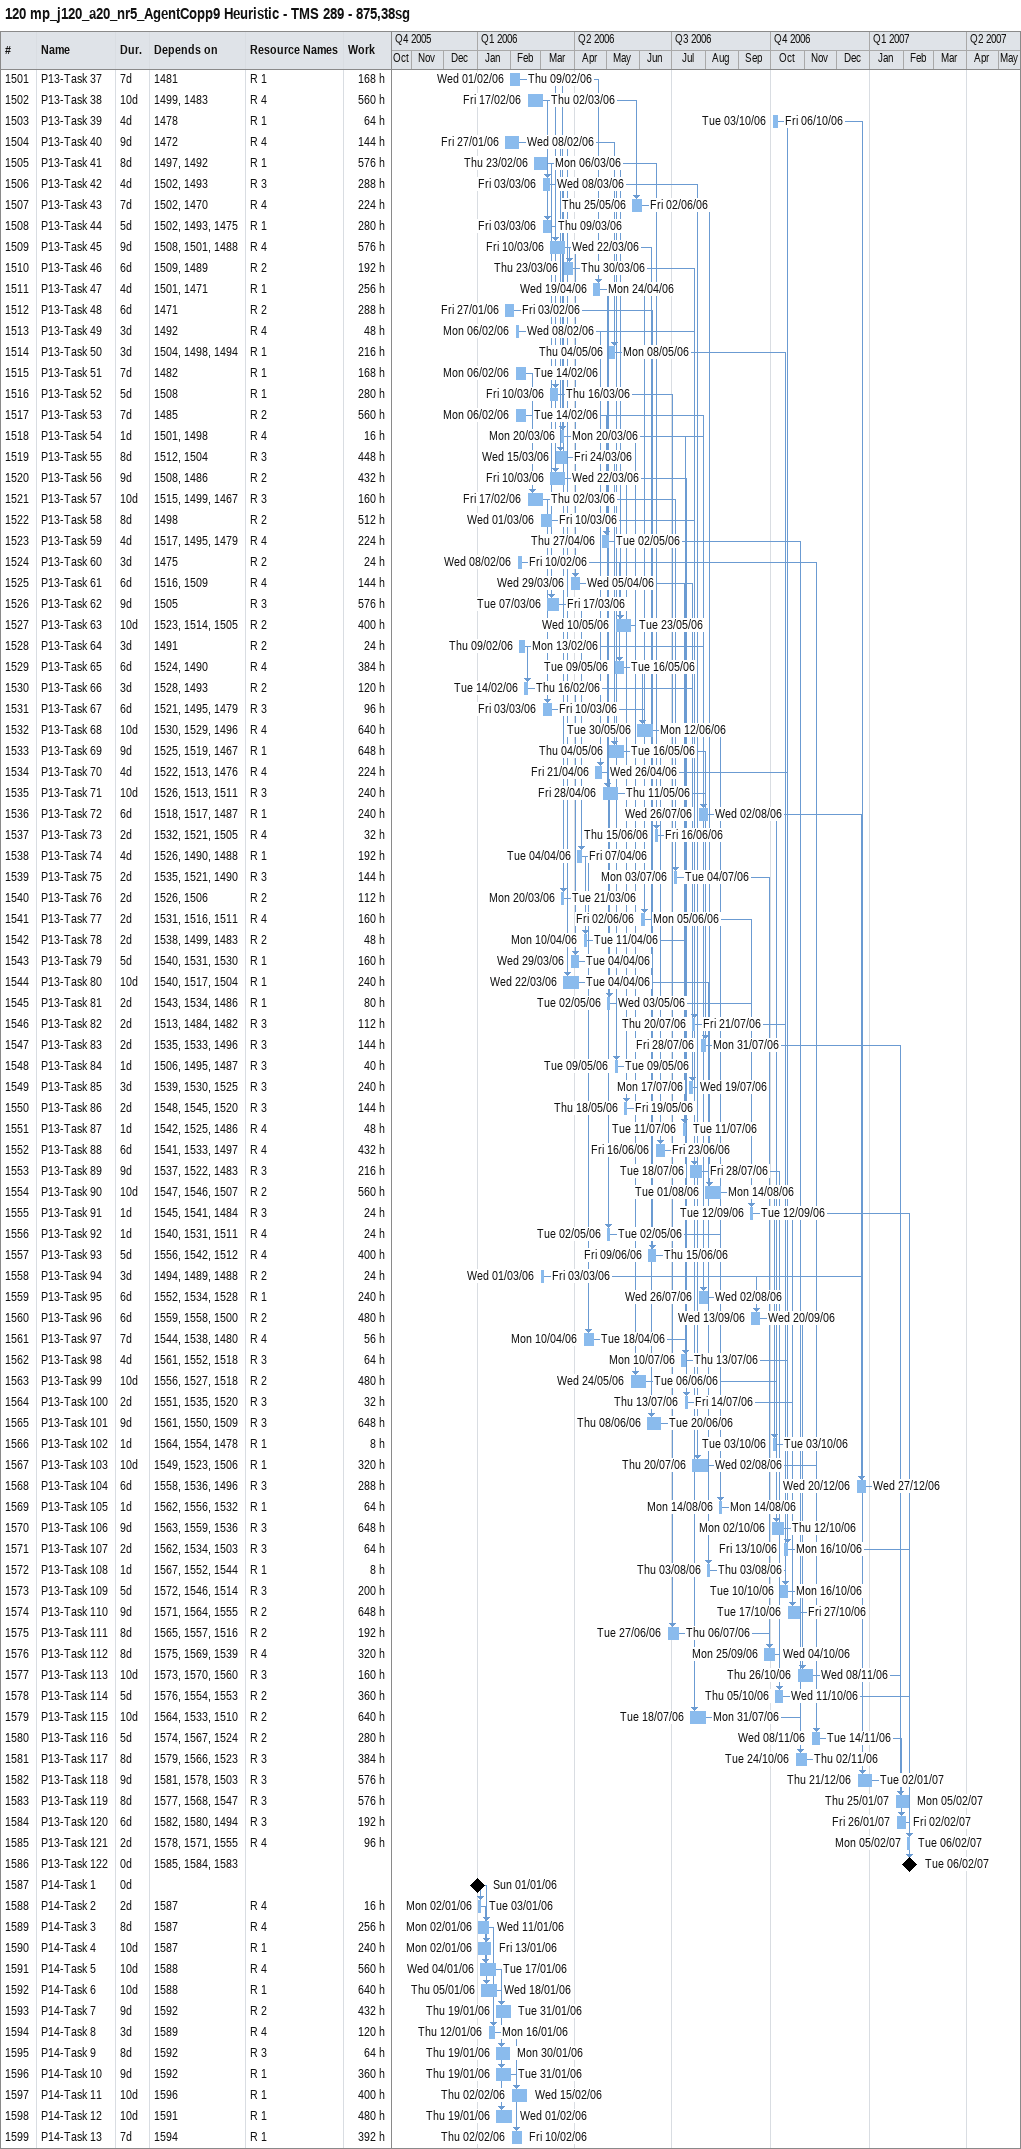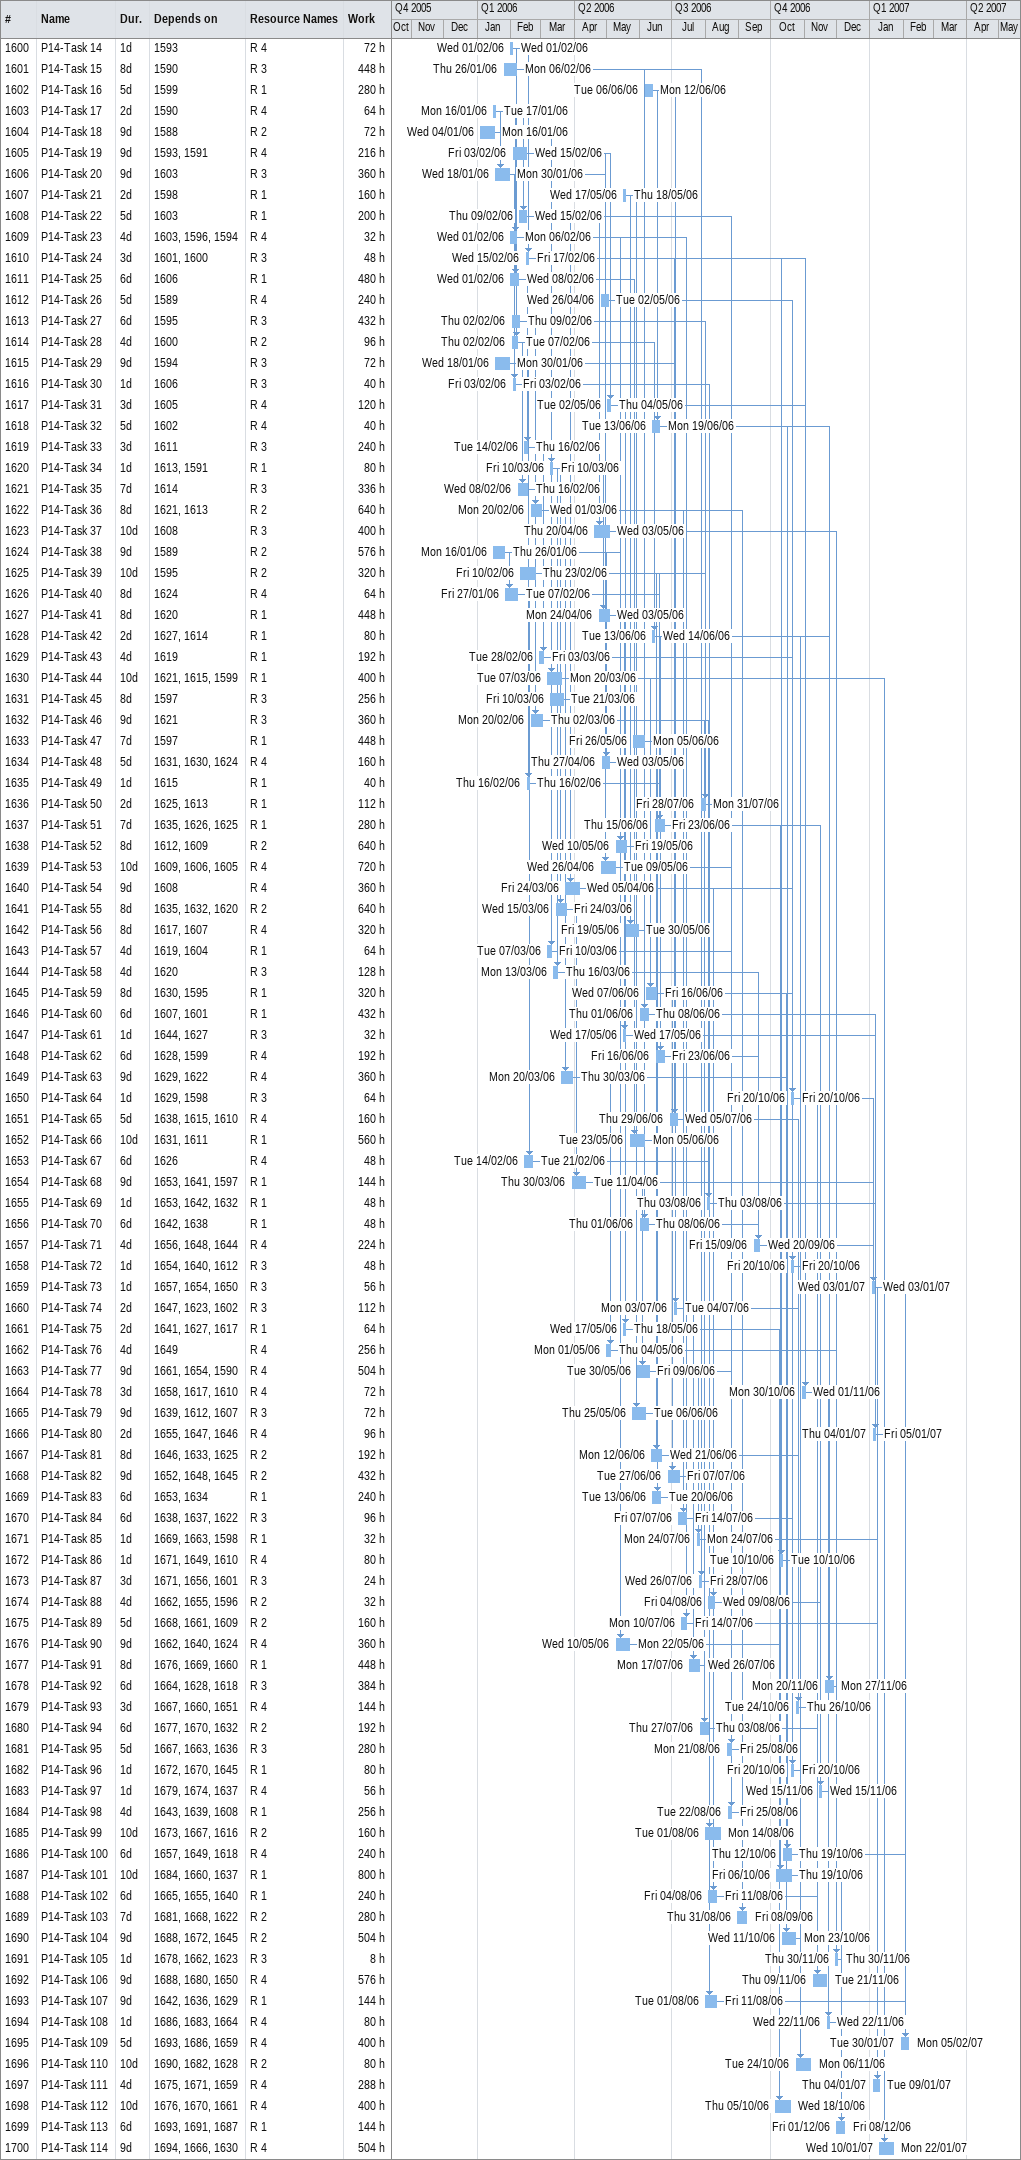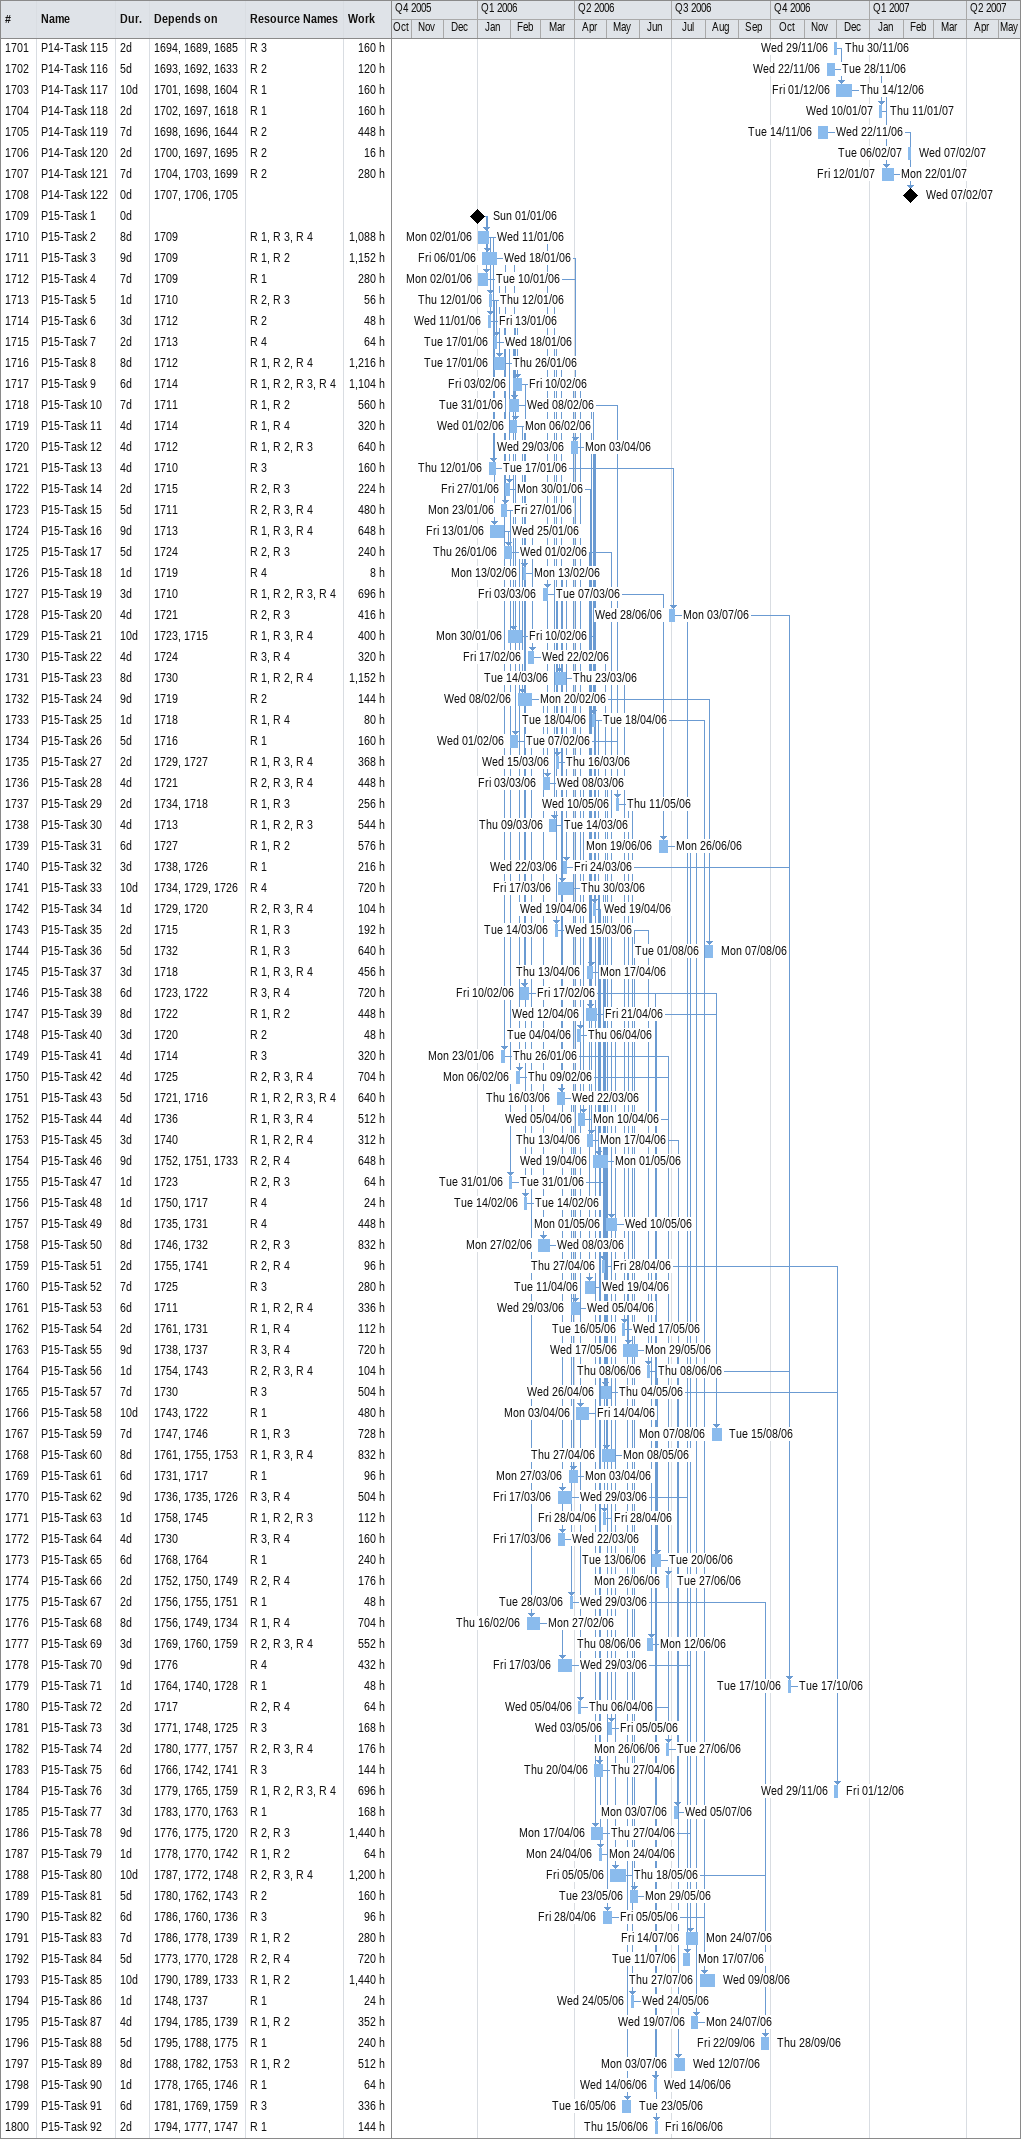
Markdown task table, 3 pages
120 mp_j120_a20_nr5_AgentCopp9 Heuristic - TMS 289 - 875,38sg

| ID | Task | Duration | Start | Finish | Predecessors | Resources | Work (h) |
|---|---|---|---|---|---|---|---|
| 1501 | P13-Task 37 | 7d | 2006-02-01 | 2006-02-09 | 1481 | R 1 | 168 |
| 1502 | P13-Task 38 | 10d | 2006-02-17 | 2006-03-02 | 1499, 1483 | R 4 | 560 |
| 1503 | P13-Task 39 | 4d | 2006-10-03 | 2006-10-06 | 1478 | R 1 | 64 |
| 1504 | P13-Task 40 | 9d | 2006-01-27 | 2006-02-08 | 1472 | R 4 | 144 |
| 1505 | P13-Task 41 | 8d | 2006-02-23 | 2006-03-06 | 1497, 1492 | R 1 | 576 |
| 1506 | P13-Task 42 | 4d | 2006-03-03 | 2006-03-08 | 1502, 1493 | R 3 | 288 |
| 1507 | P13-Task 43 | 7d | 2006-05-25 | 2006-06-02 | 1502, 1470 | R 4 | 224 |
| 1508 | P13-Task 44 | 5d | 2006-03-03 | 2006-03-09 | 1502, 1493, 1475 | R 1 | 280 |
| 1509 | P13-Task 45 | 9d | 2006-03-10 | 2006-03-22 | 1508, 1501, 1488 | R 4 | 576 |
| 1510 | P13-Task 46 | 6d | 2006-03-23 | 2006-03-30 | 1509, 1489 | R 2 | 192 |
| 1511 | P13-Task 47 | 4d | 2006-04-19 | 2006-04-24 | 1501, 1471 | R 1 | 256 |
| 1512 | P13-Task 48 | 6d | 2006-01-27 | 2006-02-03 | 1471 | R 2 | 288 |
| 1513 | P13-Task 49 | 3d | 2006-02-06 | 2006-02-08 | 1492 | R 4 | 48 |
| 1514 | P13-Task 50 | 3d | 2006-05-04 | 2006-05-08 | 1504, 1498, 1494 | R 1 | 216 |
| 1515 | P13-Task 51 | 7d | 2006-02-06 | 2006-02-14 | 1482 | R 1 | 168 |
| 1516 | P13-Task 52 | 5d | 2006-03-10 | 2006-03-16 | 1508 | R 1 | 280 |
| 1517 | P13-Task 53 | 7d | 2006-02-06 | 2006-02-14 | 1485 | R 2 | 560 |
| 1518 | P13-Task 54 | 1d | 2006-03-20 | 2006-03-20 | 1501, 1498 | R 4 | 16 |
| 1519 | P13-Task 55 | 8d | 2006-03-15 | 2006-03-24 | 1512, 1504 | R 3 | 448 |
| 1520 | P13-Task 56 | 9d | 2006-03-10 | 2006-03-22 | 1508, 1486 | R 2 | 432 |
| 1521 | P13-Task 57 | 10d | 2006-02-17 | 2006-03-02 | 1515, 1499, 1467 | R 3 | 160 |
| 1522 | P13-Task 58 | 8d | 2006-03-01 | 2006-03-10 | 1498 | R 2 | 512 |
| 1523 | P13-Task 59 | 4d | 2006-04-27 | 2006-05-02 | 1517, 1495, 1479 | R 4 | 224 |
| 1524 | P13-Task 60 | 3d | 2006-02-08 | 2006-02-10 | 1475 | R 2 | 24 |
| 1525 | P13-Task 61 | 6d | 2006-03-29 | 2006-04-05 | 1516, 1509 | R 4 | 144 |
| 1526 | P13-Task 62 | 9d | 2006-03-07 | 2006-03-17 | 1505 | R 3 | 576 |
| 1527 | P13-Task 63 | 10d | 2006-05-10 | 2006-05-23 | 1523, 1514, 1505 | R 2 | 400 |
| 1528 | P13-Task 64 | 3d | 2006-02-09 | 2006-02-13 | 1491 | R 2 | 24 |
| 1529 | P13-Task 65 | 6d | 2006-05-09 | 2006-05-16 | 1524, 1490 | R 4 | 384 |
| 1530 | P13-Task 66 | 3d | 2006-02-14 | 2006-02-16 | 1528, 1493 | R 2 | 120 |
| 1531 | P13-Task 67 | 6d | 2006-03-03 | 2006-03-10 | 1521, 1495, 1479 | R 3 | 96 |
| 1532 | P13-Task 68 | 10d | 2006-05-30 | 2006-06-12 | 1530, 1529, 1496 | R 4 | 640 |
| 1533 | P13-Task 69 | 9d | 2006-05-04 | 2006-05-16 | 1525, 1519, 1467 | R 1 | 648 |
| 1534 | P13-Task 70 | 4d | 2006-04-21 | 2006-04-26 | 1522, 1513, 1476 | R 4 | 224 |
| 1535 | P13-Task 71 | 10d | 2006-04-28 | 2006-05-11 | 1526, 1513, 1511 | R 3 | 240 |
| 1536 | P13-Task 72 | 6d | 2006-07-26 | 2006-08-02 | 1518, 1517, 1487 | R 1 | 240 |
| 1537 | P13-Task 73 | 2d | 2006-06-15 | 2006-06-16 | 1532, 1521, 1505 | R 4 | 32 |
| 1538 | P13-Task 74 | 4d | 2006-04-04 | 2006-04-07 | 1526, 1490, 1488 | R 1 | 192 |
| 1539 | P13-Task 75 | 2d | 2006-07-03 | 2006-07-04 | 1535, 1521, 1490 | R 3 | 144 |
| 1540 | P13-Task 76 | 2d | 2006-03-20 | 2006-03-21 | 1526, 1506 | R 2 | 112 |
| 1541 | P13-Task 77 | 2d | 2006-06-02 | 2006-06-05 | 1531, 1516, 1511 | R 4 | 160 |
| 1542 | P13-Task 78 | 2d | 2006-04-10 | 2006-04-11 | 1538, 1499, 1483 | R 2 | 48 |
| 1543 | P13-Task 79 | 5d | 2006-03-29 | 2006-04-04 | 1540, 1531, 1530 | R 1 | 160 |
| 1544 | P13-Task 80 | 10d | 2006-03-22 | 2006-04-04 | 1540, 1517, 1504 | R 1 | 240 |
| 1545 | P13-Task 81 | 2d | 2006-05-02 | 2006-05-03 | 1543, 1534, 1486 | R 1 | 80 |
| 1546 | P13-Task 82 | 2d | 2006-07-20 | 2006-07-21 | 1513, 1484, 1482 | R 3 | 112 |
| 1547 | P13-Task 83 | 2d | 2006-07-28 | 2006-07-31 | 1535, 1533, 1496 | R 3 | 144 |
| 1548 | P13-Task 84 | 1d | 2006-05-09 | 2006-05-09 | 1506, 1495, 1487 | R 3 | 40 |
| 1549 | P13-Task 85 | 3d | 2006-07-17 | 2006-07-19 | 1539, 1530, 1525 | R 3 | 240 |
| 1550 | P13-Task 86 | 2d | 2006-05-18 | 2006-05-19 | 1548, 1545, 1520 | R 3 | 144 |
| 1551 | P13-Task 87 | 1d | 2006-07-11 | 2006-07-11 | 1542, 1525, 1486 | R 4 | 48 |
| 1552 | P13-Task 88 | 6d | 2006-06-16 | 2006-06-23 | 1541, 1533, 1497 | R 4 | 432 |
| 1553 | P13-Task 89 | 9d | 2006-07-18 | 2006-07-28 | 1537, 1522, 1483 | R 3 | 216 |
| 1554 | P13-Task 90 | 10d | 2006-08-01 | 2006-08-14 | 1547, 1546, 1507 | R 2 | 560 |
| 1555 | P13-Task 91 | 1d | 2006-09-12 | 2006-09-12 | 1545, 1541, 1484 | R 3 | 24 |
| 1556 | P13-Task 92 | 1d | 2006-05-02 | 2006-05-02 | 1540, 1531, 1511 | R 4 | 24 |
| 1557 | P13-Task 93 | 5d | 2006-06-09 | 2006-06-15 | 1556, 1542, 1512 | R 4 | 400 |
| 1558 | P13-Task 94 | 3d | 2006-03-01 | 2006-03-03 | 1494, 1489, 1488 | R 2 | 24 |
| 1559 | P13-Task 95 | 6d | 2006-07-26 | 2006-08-02 | 1552, 1534, 1528 | R 1 | 240 |
| 1560 | P13-Task 96 | 6d | 2006-09-13 | 2006-09-20 | 1559, 1558, 1500 | R 2 | 480 |
| 1561 | P13-Task 97 | 7d | 2006-04-10 | 2006-04-18 | 1544, 1538, 1480 | R 4 | 56 |
| 1562 | P13-Task 98 | 4d | 2006-07-10 | 2006-07-13 | 1561, 1552, 1518 | R 3 | 64 |
| 1563 | P13-Task 99 | 10d | 2006-05-24 | 2006-06-06 | 1556, 1527, 1518 | R 2 | 480 |
| 1564 | P13-Task 100 | 2d | 2006-07-13 | 2006-07-14 | 1551, 1535, 1520 | R 3 | 32 |
| 1565 | P13-Task 101 | 9d | 2006-06-08 | 2006-06-20 | 1561, 1550, 1509 | R 3 | 648 |
| 1566 | P13-Task 102 | 1d | 2006-10-03 | 2006-10-03 | 1564, 1554, 1478 | R 1 | 8 |
| 1567 | P13-Task 103 | 10d | 2006-07-20 | 2006-08-02 | 1549, 1523, 1506 | R 1 | 320 |
| 1568 | P13-Task 104 | 6d | 2006-12-20 | 2006-12-27 | 1558, 1536, 1496 | R 3 | 288 |
| 1569 | P13-Task 105 | 1d | 2006-08-14 | 2006-08-14 | 1562, 1556, 1532 | R 1 | 64 |
| 1570 | P13-Task 106 | 9d | 2006-10-02 | 2006-10-12 | 1563, 1559, 1536 | R 3 | 648 |
| 1571 | P13-Task 107 | 2d | 2006-10-13 | 2006-10-16 | 1562, 1534, 1503 | R 3 | 64 |
| 1572 | P13-Task 108 | 1d | 2006-08-03 | 2006-08-03 | 1567, 1552, 1544 | R 1 | 8 |
| 1573 | P13-Task 109 | 5d | 2006-10-10 | 2006-10-16 | 1572, 1546, 1514 | R 3 | 200 |
| 1574 | P13-Task 110 | 9d | 2006-10-17 | 2006-10-27 | 1571, 1564, 1555 | R 2 | 648 |
| 1575 | P13-Task 111 | 8d | 2006-06-27 | 2006-07-06 | 1565, 1557, 1516 | R 2 | 192 |
| 1576 | P13-Task 112 | 8d | 2006-09-25 | 2006-10-04 | 1575, 1569, 1539 | R 4 | 320 |
| 1577 | P13-Task 113 | 10d | 2006-10-26 | 2006-11-08 | 1573, 1570, 1560 | R 3 | 160 |
| 1578 | P13-Task 114 | 5d | 2006-10-05 | 2006-10-11 | 1576, 1554, 1553 | R 2 | 360 |
| 1579 | P13-Task 115 | 10d | 2006-07-18 | 2006-07-31 | 1564, 1533, 1510 | R 2 | 640 |
| 1580 | P13-Task 116 | 5d | 2006-11-08 | 2006-11-14 | 1574, 1567, 1524 | R 2 | 280 |
| 1581 | P13-Task 117 | 8d | 2006-10-24 | 2006-11-02 | 1579, 1566, 1523 | R 3 | 384 |
| 1582 | P13-Task 118 | 9d | 2006-12-21 | 2007-01-02 | 1581, 1578, 1503 | R 3 | 576 |
| 1583 | P13-Task 119 | 8d | 2007-01-25 | 2007-02-05 | 1577, 1568, 1547 | R 3 | 576 |
| 1584 | P13-Task 120 | 6d | 2007-01-26 | 2007-02-02 | 1582, 1580, 1494 | R 3 | 192 |
| 1585 | P13-Task 121 | 2d | 2007-02-05 | 2007-02-06 | 1578, 1571, 1555 | R 4 | 96 |
| 1586 | P13-Task 122 | 0d | 2007-02-06 | 2007-02-06 | 1585, 1584, 1583 |  |  |
| 1587 | P14-Task 1 | 0d | 2006-01-01 | 2006-01-01 |  |  |  |
| 1588 | P14-Task 2 | 2d | 2006-01-02 | 2006-01-03 | 1587 | R 4 | 16 |
| 1589 | P14-Task 3 | 8d | 2006-01-02 | 2006-01-11 | 1587 | R 4 | 256 |
| 1590 | P14-Task 4 | 10d | 2006-01-02 | 2006-01-13 | 1587 | R 1 | 240 |
| 1591 | P14-Task 5 | 10d | 2006-01-04 | 2006-01-17 | 1588 | R 4 | 560 |
| 1592 | P14-Task 6 | 10d | 2006-01-05 | 2006-01-18 | 1588 | R 1 | 640 |
| 1593 | P14-Task 7 | 9d | 2006-01-19 | 2006-01-31 | 1592 | R 2 | 432 |
| 1594 | P14-Task 8 | 3d | 2006-01-12 | 2006-01-16 | 1589 | R 4 | 120 |
| 1595 | P14-Task 9 | 8d | 2006-01-19 | 2006-01-30 | 1592 | R 3 | 64 |
| 1596 | P14-Task 10 | 9d | 2006-01-19 | 2006-01-31 | 1592 | R 1 | 360 |
| 1597 | P14-Task 11 | 10d | 2006-02-02 | 2006-02-15 | 1596 | R 1 | 400 |
| 1598 | P14-Task 12 | 10d | 2006-01-19 | 2006-02-01 | 1591 | R 1 | 480 |
| 1599 | P14-Task 13 | 7d | 2006-02-02 | 2006-02-10 | 1594 | R 1 | 392 |
| 1600 | P14-Task 14 | 1d | 2006-02-01 | 2006-02-01 | 1593 | R 4 | 72 |
| 1601 | P14-Task 15 | 8d | 2006-01-26 | 2006-02-06 | 1590 | R 3 | 448 |
| 1602 | P14-Task 16 | 5d | 2006-06-06 | 2006-06-12 | 1599 | R 1 | 280 |
| 1603 | P14-Task 17 | 2d | 2006-01-16 | 2006-01-17 | 1590 | R 4 | 64 |
| 1604 | P14-Task 18 | 9d | 2006-01-04 | 2006-01-16 | 1588 | R 2 | 72 |
| 1605 | P14-Task 19 | 9d | 2006-02-03 | 2006-02-15 | 1593, 1591 | R 4 | 216 |
| 1606 | P14-Task 20 | 9d | 2006-01-18 | 2006-01-30 | 1603 | R 3 | 360 |
| 1607 | P14-Task 21 | 2d | 2006-05-17 | 2006-05-18 | 1598 | R 1 | 160 |
| 1608 | P14-Task 22 | 5d | 2006-02-09 | 2006-02-15 | 1603 | R 1 | 200 |
| 1609 | P14-Task 23 | 4d | 2006-02-01 | 2006-02-06 | 1603, 1596, 1594 | R 4 | 32 |
| 1610 | P14-Task 24 | 3d | 2006-02-15 | 2006-02-17 | 1601, 1600 | R 3 | 48 |
| 1611 | P14-Task 25 | 6d | 2006-02-01 | 2006-02-08 | 1606 | R 1 | 480 |
| 1612 | P14-Task 26 | 5d | 2006-04-26 | 2006-05-02 | 1589 | R 4 | 240 |
| 1613 | P14-Task 27 | 6d | 2006-02-02 | 2006-02-09 | 1595 | R 3 | 432 |
| 1614 | P14-Task 28 | 4d | 2006-02-02 | 2006-02-07 | 1600 | R 2 | 96 |
| 1615 | P14-Task 29 | 9d | 2006-01-18 | 2006-01-30 | 1594 | R 3 | 72 |
| 1616 | P14-Task 30 | 1d | 2006-02-03 | 2006-02-03 | 1606 | R 3 | 40 |
| 1617 | P14-Task 31 | 3d | 2006-05-02 | 2006-05-04 | 1605 | R 4 | 120 |
| 1618 | P14-Task 32 | 5d | 2006-06-13 | 2006-06-19 | 1602 | R 4 | 40 |
| 1619 | P14-Task 33 | 3d | 2006-02-14 | 2006-02-16 | 1611 | R 3 | 240 |
| 1620 | P14-Task 34 | 1d | 2006-03-10 | 2006-03-10 | 1613, 1591 | R 1 | 80 |
| 1621 | P14-Task 35 | 7d | 2006-02-08 | 2006-02-16 | 1614 | R 3 | 336 |
| 1622 | P14-Task 36 | 8d | 2006-02-20 | 2006-03-01 | 1621, 1613 | R 2 | 640 |
| 1623 | P14-Task 37 | 10d | 2006-04-20 | 2006-05-03 | 1608 | R 3 | 400 |
| 1624 | P14-Task 38 | 9d | 2006-01-16 | 2006-01-26 | 1589 | R 2 | 576 |
| 1625 | P14-Task 39 | 10d | 2006-02-10 | 2006-02-23 | 1595 | R 2 | 320 |
| 1626 | P14-Task 40 | 8d | 2006-01-27 | 2006-02-07 | 1624 | R 4 | 64 |
| 1627 | P14-Task 41 | 8d | 2006-04-24 | 2006-05-03 | 1620 | R 1 | 448 |
| 1628 | P14-Task 42 | 2d | 2006-06-13 | 2006-06-14 | 1627, 1614 | R 1 | 80 |
| 1629 | P14-Task 43 | 4d | 2006-02-28 | 2006-03-03 | 1619 | R 1 | 192 |
| 1630 | P14-Task 44 | 10d | 2006-03-07 | 2006-03-20 | 1621, 1615, 1599 | R 1 | 400 |
| 1631 | P14-Task 45 | 8d | 2006-03-10 | 2006-03-21 | 1597 | R 3 | 256 |
| 1632 | P14-Task 46 | 9d | 2006-02-20 | 2006-03-02 | 1621 | R 3 | 360 |
| 1633 | P14-Task 47 | 7d | 2006-05-26 | 2006-06-05 | 1597 | R 1 | 448 |
| 1634 | P14-Task 48 | 5d | 2006-04-27 | 2006-05-03 | 1631, 1630, 1624 | R 4 | 160 |
| 1635 | P14-Task 49 | 1d | 2006-02-16 | 2006-02-16 | 1615 | R 1 | 40 |
| 1636 | P14-Task 50 | 2d | 2006-07-28 | 2006-07-31 | 1625, 1613 | R 1 | 112 |
| 1637 | P14-Task 51 | 7d | 2006-06-15 | 2006-06-23 | 1635, 1626, 1625 | R 1 | 280 |
| 1638 | P14-Task 52 | 8d | 2006-05-10 | 2006-05-19 | 1612, 1609 | R 2 | 640 |
| 1639 | P14-Task 53 | 10d | 2006-04-26 | 2006-05-09 | 1609, 1606, 1605 | R 4 | 720 |
| 1640 | P14-Task 54 | 9d | 2006-03-24 | 2006-04-05 | 1608 | R 4 | 360 |
| 1641 | P14-Task 55 | 8d | 2006-03-15 | 2006-03-24 | 1635, 1632, 1620 | R 2 | 640 |
| 1642 | P14-Task 56 | 8d | 2006-05-19 | 2006-05-30 | 1617, 1607 | R 4 | 320 |
| 1643 | P14-Task 57 | 4d | 2006-03-07 | 2006-03-10 | 1619, 1604 | R 1 | 64 |
| 1644 | P14-Task 58 | 4d | 2006-03-13 | 2006-03-16 | 1620 | R 3 | 128 |
| 1645 | P14-Task 59 | 8d | 2006-06-07 | 2006-06-16 | 1630, 1595 | R 1 | 320 |
| 1646 | P14-Task 60 | 6d | 2006-06-01 | 2006-06-08 | 1607, 1601 | R 1 | 432 |
| 1647 | P14-Task 61 | 1d | 2006-05-17 | 2006-05-17 | 1644, 1627 | R 3 | 32 |
| 1648 | P14-Task 62 | 6d | 2006-06-16 | 2006-06-23 | 1628, 1599 | R 4 | 192 |
| 1649 | P14-Task 63 | 9d | 2006-03-20 | 2006-03-30 | 1629, 1622 | R 4 | 360 |
| 1650 | P14-Task 64 | 1d | 2006-10-20 | 2006-10-20 | 1629, 1598 | R 3 | 64 |
| 1651 | P14-Task 65 | 5d | 2006-06-29 | 2006-07-05 | 1638, 1615, 1610 | R 4 | 160 |
| 1652 | P14-Task 66 | 10d | 2006-05-23 | 2006-06-05 | 1631, 1611 | R 1 | 560 |
| 1653 | P14-Task 67 | 6d | 2006-02-14 | 2006-02-21 | 1626 | R 4 | 48 |
| 1654 | P14-Task 68 | 9d | 2006-03-30 | 2006-04-11 | 1653, 1641, 1597 | R 1 | 144 |
| 1655 | P14-Task 69 | 1d | 2006-08-03 | 2006-08-03 | 1653, 1642, 1632 | R 1 | 48 |
| 1656 | P14-Task 70 | 6d | 2006-06-01 | 2006-06-08 | 1642, 1638 | R 1 | 48 |
| 1657 | P14-Task 71 | 4d | 2006-09-15 | 2006-09-20 | 1656, 1648, 1644 | R 4 | 224 |
| 1658 | P14-Task 72 | 1d | 2006-10-20 | 2006-10-20 | 1654, 1640, 1612 | R 3 | 48 |
| 1659 | P14-Task 73 | 1d | 2007-01-03 | 2007-01-03 | 1657, 1654, 1650 | R 3 | 56 |
| 1660 | P14-Task 74 | 2d | 2006-07-03 | 2006-07-04 | 1647, 1623, 1602 | R 3 | 112 |
| 1661 | P14-Task 75 | 2d | 2006-05-17 | 2006-05-18 | 1641, 1627, 1617 | R 1 | 64 |
| 1662 | P14-Task 76 | 4d | 2006-05-01 | 2006-05-04 | 1649 | R 4 | 256 |
| 1663 | P14-Task 77 | 9d | 2006-05-30 | 2006-06-09 | 1661, 1654, 1590 | R 4 | 504 |
| 1664 | P14-Task 78 | 3d | 2006-10-30 | 2006-11-01 | 1658, 1617, 1610 | R 4 | 72 |
| 1665 | P14-Task 79 | 9d | 2006-05-25 | 2006-06-06 | 1639, 1612, 1607 | R 3 | 72 |
| 1666 | P14-Task 80 | 2d | 2007-01-04 | 2007-01-05 | 1655, 1647, 1646 | R 4 | 96 |
| 1667 | P14-Task 81 | 8d | 2006-06-12 | 2006-06-21 | 1646, 1633, 1625 | R 2 | 192 |
| 1668 | P14-Task 82 | 9d | 2006-06-27 | 2006-07-07 | 1652, 1648, 1645 | R 2 | 432 |
| 1669 | P14-Task 83 | 6d | 2006-06-13 | 2006-06-20 | 1653, 1634 | R 1 | 240 |
| 1670 | P14-Task 84 | 6d | 2006-07-07 | 2006-07-14 | 1638, 1637, 1622 | R 3 | 96 |
| 1671 | P14-Task 85 | 1d | 2006-07-24 | 2006-07-24 | 1669, 1663, 1598 | R 1 | 32 |
| 1672 | P14-Task 86 | 1d | 2006-10-10 | 2006-10-10 | 1671, 1649, 1610 | R 4 | 80 |
| 1673 | P14-Task 87 | 3d | 2006-07-26 | 2006-07-28 | 1671, 1656, 1601 | R 3 | 24 |
| 1674 | P14-Task 88 | 4d | 2006-08-04 | 2006-08-09 | 1662, 1655, 1596 | R 2 | 32 |
| 1675 | P14-Task 89 | 5d | 2006-07-10 | 2006-07-14 | 1668, 1661, 1609 | R 2 | 160 |
| 1676 | P14-Task 90 | 9d | 2006-05-10 | 2006-05-22 | 1662, 1640, 1624 | R 4 | 360 |
| 1677 | P14-Task 91 | 8d | 2006-07-17 | 2006-07-26 | 1676, 1669, 1660 | R 1 | 448 |
| 1678 | P14-Task 92 | 6d | 2006-11-20 | 2006-11-27 | 1664, 1628, 1618 | R 3 | 384 |
| 1679 | P14-Task 93 | 3d | 2006-10-24 | 2006-10-26 | 1667, 1660, 1651 | R 4 | 144 |
| 1680 | P14-Task 94 | 6d | 2006-07-27 | 2006-08-03 | 1677, 1670, 1632 | R 2 | 192 |
| 1681 | P14-Task 95 | 5d | 2006-08-21 | 2006-08-25 | 1667, 1663, 1636 | R 3 | 280 |
| 1682 | P14-Task 96 | 1d | 2006-10-20 | 2006-10-20 | 1672, 1670, 1645 | R 1 | 80 |
| 1683 | P14-Task 97 | 1d | 2006-11-15 | 2006-11-15 | 1679, 1674, 1637 | R 4 | 56 |
| 1684 | P14-Task 98 | 4d | 2006-08-22 | 2006-08-25 | 1643, 1639, 1608 | R 1 | 256 |
| 1685 | P14-Task 99 | 10d | 2006-08-01 | 2006-08-14 | 1673, 1667, 1616 | R 2 | 160 |
| 1686 | P14-Task 100 | 6d | 2006-10-12 | 2006-10-19 | 1657, 1649, 1618 | R 4 | 240 |
| 1687 | P14-Task 101 | 10d | 2006-10-06 | 2006-10-19 | 1684, 1660, 1637 | R 1 | 800 |
| 1688 | P14-Task 102 | 6d | 2006-08-04 | 2006-08-11 | 1665, 1655, 1640 | R 1 | 240 |
| 1689 | P14-Task 103 | 7d | 2006-08-31 | 2006-09-08 | 1681, 1668, 1622 | R 2 | 280 |
| 1690 | P14-Task 104 | 9d | 2006-10-11 | 2006-10-23 | 1688, 1672, 1645 | R 2 | 504 |
| 1691 | P14-Task 105 | 1d | 2006-11-30 | 2006-11-30 | 1678, 1662, 1623 | R 3 | 8 |
| 1692 | P14-Task 106 | 9d | 2006-11-09 | 2006-11-21 | 1688, 1680, 1650 | R 4 | 576 |
| 1693 | P14-Task 107 | 9d | 2006-08-01 | 2006-08-11 | 1642, 1636, 1629 | R 1 | 144 |
| 1694 | P14-Task 108 | 1d | 2006-11-22 | 2006-11-22 | 1686, 1683, 1664 | R 4 | 80 |
| 1695 | P14-Task 109 | 5d | 2007-01-30 | 2007-02-05 | 1693, 1686, 1659 | R 4 | 400 |
| 1696 | P14-Task 110 | 10d | 2006-10-24 | 2006-11-06 | 1690, 1682, 1628 | R 2 | 80 |
| 1697 | P14-Task 111 | 4d | 2007-01-04 | 2007-01-09 | 1675, 1671, 1659 | R 4 | 288 |
| 1698 | P14-Task 112 | 10d | 2006-10-05 | 2006-10-18 | 1676, 1670, 1661 | R 4 | 400 |
| 1699 | P14-Task 113 | 6d | 2006-12-01 | 2006-12-08 | 1693, 1691, 1687 | R 1 | 144 |
| 1700 | P14-Task 114 | 9d | 2007-01-10 | 2007-01-22 | 1694, 1666, 1630 | R 4 | 504 |
| 1701 | P14-Task 115 | 2d | 2006-11-29 | 2006-11-30 | 1694, 1689, 1685 | R 3 | 160 |
| 1702 | P14-Task 116 | 5d | 2006-11-22 | 2006-11-28 | 1693, 1692, 1633 | R 2 | 120 |
| 1703 | P14-Task 117 | 10d | 2006-12-01 | 2006-12-14 | 1701, 1698, 1604 | R 1 | 160 |
| 1704 | P14-Task 118 | 2d | 2007-01-10 | 2007-01-11 | 1702, 1697, 1618 | R 1 | 160 |
| 1705 | P14-Task 119 | 7d | 2006-11-14 | 2006-11-22 | 1698, 1696, 1644 | R 2 | 448 |
| 1706 | P14-Task 120 | 2d | 2007-02-06 | 2007-02-07 | 1700, 1697, 1695 | R 2 | 16 |
| 1707 | P14-Task 121 | 7d | 2007-01-12 | 2007-01-22 | 1704, 1703, 1699 | R 2 | 280 |
| 1708 | P14-Task 122 | 0d | 2007-02-07 | 2007-02-07 | 1707, 1706, 1705 |  |  |
| 1709 | P15-Task 1 | 0d | 2006-01-01 | 2006-01-01 |  |  |  |
| 1710 | P15-Task 2 | 8d | 2006-01-02 | 2006-01-11 | 1709 | R 1, R 3, R 4 | 1088 |
| 1711 | P15-Task 3 | 9d | 2006-01-06 | 2006-01-18 | 1709 | R 1, R 2 | 1152 |
| 1712 | P15-Task 4 | 7d | 2006-01-02 | 2006-01-10 | 1709 | R 1 | 280 |
| 1713 | P15-Task 5 | 1d | 2006-01-12 | 2006-01-12 | 1710 | R 2, R 3 | 56 |
| 1714 | P15-Task 6 | 3d | 2006-01-11 | 2006-01-13 | 1712 | R 2 | 48 |
| 1715 | P15-Task 7 | 2d | 2006-01-17 | 2006-01-18 | 1713 | R 4 | 64 |
| 1716 | P15-Task 8 | 8d | 2006-01-17 | 2006-01-26 | 1712 | R 1, R 2, R 4 | 1216 |
| 1717 | P15-Task 9 | 6d | 2006-02-03 | 2006-02-10 | 1714 | R 1, R 2, R 3, R 4 | 1104 |
| 1718 | P15-Task 10 | 7d | 2006-01-31 | 2006-02-08 | 1711 | R 1, R 2 | 560 |
| 1719 | P15-Task 11 | 4d | 2006-02-01 | 2006-02-06 | 1714 | R 1, R 4 | 320 |
| 1720 | P15-Task 12 | 4d | 2006-03-29 | 2006-04-03 | 1712 | R 1, R 2, R 3 | 640 |
| 1721 | P15-Task 13 | 4d | 2006-01-12 | 2006-01-17 | 1710 | R 3 | 160 |
| 1722 | P15-Task 14 | 2d | 2006-01-27 | 2006-01-30 | 1715 | R 2, R 3 | 224 |
| 1723 | P15-Task 15 | 5d | 2006-01-23 | 2006-01-27 | 1711 | R 2, R 3, R 4 | 480 |
| 1724 | P15-Task 16 | 9d | 2006-01-13 | 2006-01-25 | 1713 | R 1, R 3, R 4 | 648 |
| 1725 | P15-Task 17 | 5d | 2006-01-26 | 2006-02-01 | 1724 | R 2, R 3 | 240 |
| 1726 | P15-Task 18 | 1d | 2006-02-13 | 2006-02-13 | 1719 | R 4 | 8 |
| 1727 | P15-Task 19 | 3d | 2006-03-03 | 2006-03-07 | 1710 | R 1, R 2, R 3, R 4 | 696 |
| 1728 | P15-Task 20 | 4d | 2006-06-28 | 2006-07-03 | 1721 | R 2, R 3 | 416 |
| 1729 | P15-Task 21 | 10d | 2006-01-30 | 2006-02-10 | 1723, 1715 | R 1, R 3, R 4 | 400 |
| 1730 | P15-Task 22 | 4d | 2006-02-17 | 2006-02-22 | 1724 | R 3, R 4 | 320 |
| 1731 | P15-Task 23 | 8d | 2006-03-14 | 2006-03-23 | 1730 | R 1, R 2, R 4 | 1152 |
| 1732 | P15-Task 24 | 9d | 2006-02-08 | 2006-02-20 | 1719 | R 2 | 144 |
| 1733 | P15-Task 25 | 1d | 2006-04-18 | 2006-04-18 | 1718 | R 1, R 4 | 80 |
| 1734 | P15-Task 26 | 5d | 2006-02-01 | 2006-02-07 | 1716 | R 1 | 160 |
| 1735 | P15-Task 27 | 2d | 2006-03-15 | 2006-03-16 | 1729, 1727 | R 1, R 3, R 4 | 368 |
| 1736 | P15-Task 28 | 4d | 2006-03-03 | 2006-03-08 | 1721 | R 2, R 3, R 4 | 448 |
| 1737 | P15-Task 29 | 2d | 2006-05-10 | 2006-05-11 | 1734, 1718 | R 1, R 3 | 256 |
| 1738 | P15-Task 30 | 4d | 2006-03-09 | 2006-03-14 | 1713 | R 1, R 2, R 3 | 544 |
| 1739 | P15-Task 31 | 6d | 2006-06-19 | 2006-06-26 | 1727 | R 1, R 2 | 576 |
| 1740 | P15-Task 32 | 3d | 2006-03-22 | 2006-03-24 | 1738, 1726 | R 1 | 216 |
| 1741 | P15-Task 33 | 10d | 2006-03-17 | 2006-03-30 | 1734, 1729, 1726 | R 4 | 720 |
| 1742 | P15-Task 34 | 1d | 2006-04-19 | 2006-04-19 | 1729, 1720 | R 2, R 3, R 4 | 104 |
| 1743 | P15-Task 35 | 2d | 2006-03-14 | 2006-03-15 | 1715 | R 1, R 3 | 192 |
| 1744 | P15-Task 36 | 5d | 2006-08-01 | 2006-08-07 | 1732 | R 1, R 3 | 640 |
| 1745 | P15-Task 37 | 3d | 2006-04-13 | 2006-04-17 | 1718 | R 1, R 3, R 4 | 456 |
| 1746 | P15-Task 38 | 6d | 2006-02-10 | 2006-02-17 | 1723, 1722 | R 3, R 4 | 720 |
| 1747 | P15-Task 39 | 8d | 2006-04-12 | 2006-04-21 | 1722 | R 1, R 2 | 448 |
| 1748 | P15-Task 40 | 3d | 2006-04-04 | 2006-04-06 | 1720 | R 2 | 48 |
| 1749 | P15-Task 41 | 4d | 2006-01-23 | 2006-01-26 | 1714 | R 3 | 320 |
| 1750 | P15-Task 42 | 4d | 2006-02-06 | 2006-02-09 | 1725 | R 2, R 3, R 4 | 704 |
| 1751 | P15-Task 43 | 5d | 2006-03-16 | 2006-03-22 | 1721, 1716 | R 1, R 2, R 3, R 4 | 640 |
| 1752 | P15-Task 44 | 4d | 2006-04-05 | 2006-04-10 | 1736 | R 1, R 3, R 4 | 512 |
| 1753 | P15-Task 45 | 3d | 2006-04-13 | 2006-04-17 | 1740 | R 1, R 2, R 4 | 312 |
| 1754 | P15-Task 46 | 9d | 2006-04-19 | 2006-05-01 | 1752, 1751, 1733 | R 2, R 4 | 648 |
| 1755 | P15-Task 47 | 1d | 2006-01-31 | 2006-01-31 | 1723 | R 2, R 3 | 64 |
| 1756 | P15-Task 48 | 1d | 2006-02-14 | 2006-02-14 | 1750, 1717 | R 4 | 24 |
| 1757 | P15-Task 49 | 8d | 2006-05-01 | 2006-05-10 | 1735, 1731 | R 4 | 448 |
| 1758 | P15-Task 50 | 8d | 2006-02-27 | 2006-03-08 | 1746, 1732 | R 2, R 3 | 832 |
| 1759 | P15-Task 51 | 2d | 2006-04-27 | 2006-04-28 | 1755, 1741 | R 2, R 4 | 96 |
| 1760 | P15-Task 52 | 7d | 2006-04-11 | 2006-04-19 | 1725 | R 3 | 280 |
| 1761 | P15-Task 53 | 6d | 2006-03-29 | 2006-04-05 | 1711 | R 1, R 2, R 4 | 336 |
| 1762 | P15-Task 54 | 2d | 2006-05-16 | 2006-05-17 | 1761, 1731 | R 1, R 4 | 112 |
| 1763 | P15-Task 55 | 9d | 2006-05-17 | 2006-05-29 | 1738, 1737 | R 3, R 4 | 720 |
| 1764 | P15-Task 56 | 1d | 2006-06-08 | 2006-06-08 | 1754, 1743 | R 2, R 3, R 4 | 104 |
| 1765 | P15-Task 57 | 7d | 2006-04-26 | 2006-05-04 | 1730 | R 3 | 504 |
| 1766 | P15-Task 58 | 10d | 2006-04-03 | 2006-04-14 | 1743, 1722 | R 1 | 480 |
| 1767 | P15-Task 59 | 7d | 2006-08-07 | 2006-08-15 | 1747, 1746 | R 1, R 3 | 728 |
| 1768 | P15-Task 60 | 8d | 2006-04-27 | 2006-05-08 | 1761, 1755, 1753 | R 1, R 3, R 4 | 832 |
| 1769 | P15-Task 61 | 6d | 2006-03-27 | 2006-04-03 | 1731, 1717 | R 1 | 96 |
| 1770 | P15-Task 62 | 9d | 2006-03-17 | 2006-03-29 | 1736, 1735, 1726 | R 3, R 4 | 504 |
| 1771 | P15-Task 63 | 1d | 2006-04-28 | 2006-04-28 | 1758, 1745 | R 1, R 2, R 3 | 112 |
| 1772 | P15-Task 64 | 4d | 2006-03-17 | 2006-03-22 | 1730 | R 3, R 4 | 160 |
| 1773 | P15-Task 65 | 6d | 2006-06-13 | 2006-06-20 | 1768, 1764 | R 1 | 240 |
| 1774 | P15-Task 66 | 2d | 2006-06-26 | 2006-06-27 | 1752, 1750, 1749 | R 2, R 4 | 176 |
| 1775 | P15-Task 67 | 2d | 2006-03-28 | 2006-03-29 | 1756, 1755, 1751 | R 1 | 48 |
| 1776 | P15-Task 68 | 8d | 2006-02-16 | 2006-02-27 | 1756, 1749, 1734 | R 1, R 4 | 704 |
| 1777 | P15-Task 69 | 3d | 2006-06-08 | 2006-06-12 | 1769, 1760, 1759 | R 2, R 3, R 4 | 552 |
| 1778 | P15-Task 70 | 9d | 2006-03-17 | 2006-03-29 | 1776 | R 4 | 432 |
| 1779 | P15-Task 71 | 1d | 2006-10-17 | 2006-10-17 | 1764, 1740, 1728 | R 1 | 48 |
| 1780 | P15-Task 72 | 2d | 2006-04-05 | 2006-04-06 | 1717 | R 2, R 4 | 64 |
| 1781 | P15-Task 73 | 3d | 2006-05-03 | 2006-05-05 | 1771, 1748, 1725 | R 3 | 168 |
| 1782 | P15-Task 74 | 2d | 2006-06-26 | 2006-06-27 | 1780, 1777, 1757 | R 2, R 3, R 4 | 176 |
| 1783 | P15-Task 75 | 6d | 2006-04-20 | 2006-04-27 | 1766, 1742, 1741 | R 3 | 144 |
| 1784 | P15-Task 76 | 3d | 2006-11-29 | 2006-12-01 | 1779, 1765, 1759 | R 1, R 2, R 3, R 4 | 696 |
| 1785 | P15-Task 77 | 3d | 2006-07-03 | 2006-07-05 | 1783, 1770, 1763 | R 1 | 168 |
| 1786 | P15-Task 78 | 9d | 2006-04-17 | 2006-04-27 | 1776, 1775, 1720 | R 2, R 3 | 1440 |
| 1787 | P15-Task 79 | 1d | 2006-04-24 | 2006-04-24 | 1778, 1770, 1742 | R 1, R 2 | 64 |
| 1788 | P15-Task 80 | 10d | 2006-05-05 | 2006-05-18 | 1787, 1772, 1748 | R 2, R 3, R 4 | 1200 |
| 1789 | P15-Task 81 | 5d | 2006-05-23 | 2006-05-29 | 1780, 1762, 1743 | R 2 | 160 |
| 1790 | P15-Task 82 | 6d | 2006-04-28 | 2006-05-05 | 1786, 1760, 1736 | R 3 | 96 |
| 1791 | P15-Task 83 | 7d | 2006-07-14 | 2006-07-24 | 1786, 1778, 1739 | R 1, R 2 | 280 |
| 1792 | P15-Task 84 | 5d | 2006-07-11 | 2006-07-17 | 1773, 1770, 1728 | R 2, R 4 | 720 |
| 1793 | P15-Task 85 | 10d | 2006-07-27 | 2006-08-09 | 1790, 1789, 1733 | R 1, R 2 | 1440 |
| 1794 | P15-Task 86 | 1d | 2006-05-24 | 2006-05-24 | 1748, 1737 | R 1 | 24 |
| 1795 | P15-Task 87 | 4d | 2006-07-19 | 2006-07-24 | 1794, 1785, 1739 | R 1, R 2 | 352 |
| 1796 | P15-Task 88 | 5d | 2006-09-22 | 2006-09-28 | 1795, 1788, 1775 | R 1 | 240 |
| 1797 | P15-Task 89 | 8d | 2006-07-03 | 2006-07-12 | 1788, 1782, 1753 | R 1, R 2 | 512 |
| 1798 | P15-Task 90 | 1d | 2006-06-14 | 2006-06-14 | 1778, 1765, 1746 | R 1 | 64 |
| 1799 | P15-Task 91 | 6d | 2006-05-16 | 2006-05-23 | 1781, 1769, 1759 | R 3 | 336 |
| 1800 | P15-Task 92 | 2d | 2006-06-15 | 2006-06-16 | 1794, 1777, 1747 | R 1 | 144 |
